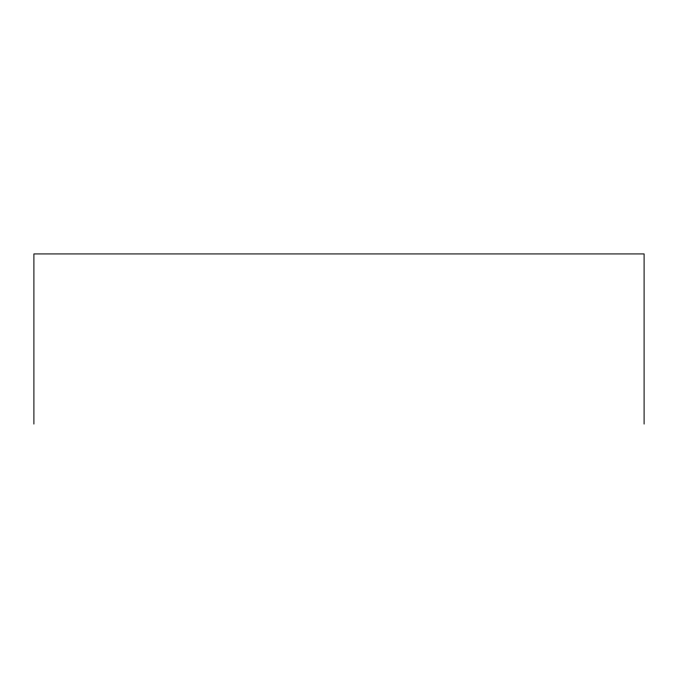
<?xml version="1.0" encoding="UTF-8"?>
<svg xmlns="http://www.w3.org/2000/svg" width="678" height="678" viewBox="0 0 678 678"><rect width="100%" height="100%" fill="white"/><g stroke="black" fill="none" stroke-linecap="round" stroke-linejoin="round"><path stroke-width="1.02" d="M644.1 424.072L644.1 253.928L33.9 253.928L33.9 424.072"/></g></svg>
